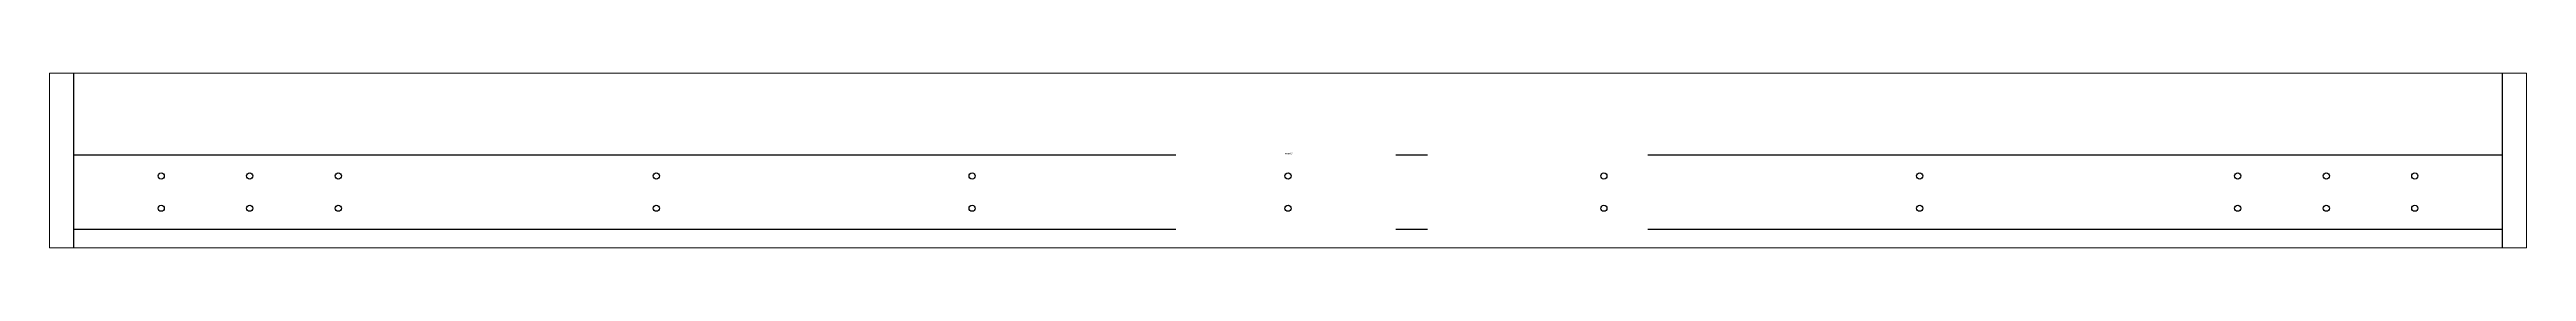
# Paper-space layout 'Layout1' of a CAD drawing. Header units: millimetres. Extents: x 0 to 257, y 88 to 107.
# The model-space entities are those that its viewports show. They can reach past a viewport. Long polylines and large blocks are cut down to what shows.
import ezdxf

# ---------------------------------------------------------------- set-up
doc = ezdxf.new("R2010")
doc.units = ezdxf.units.MM
doc.header["$LTSCALE"] = 25
doc.linetypes.add('DASHDOT', pattern=[1, 0.7, -0.14, 0.02, -0.14])
for name, color, linetype in [('3_Pezzi', 7, 'Continuous'), ('5_Bulloni', 7, 'Continuous'), ('98_Cartiglio', 7, 'Continuous')]:
    doc.layers.add(name, color=color, linetype=linetype)
doc.styles.add('SHX_Style', font='MONOTXT')

msp = doc.modelspace()

# ---------------------------------------------------------------- linework, layer by layer
at = {"layer": '3_Pezzi', "color": 3, "linetype": 'Continuous'}
for p, q in [((0, 9.6), (0, 150.1)), ((0, 150.1), (4113, 150.1)), ((4113, 150.1), (4113, 9.6)), ((0, -116.8), (0, 9.6)), ((4113, 9.6), (4113, -116.8)), ((0, -150.1), (0, -116.8)), ((4113, -116.8), (4113, -150.1)), ((4113, -150.1), (0, -150.1))]:
    msp.add_line(p, q, dxfattribs=at)
at = {"layer": '5_Bulloni', "color": 2, "linetype": 'Continuous'}
for centre in [(148, -26.2), (298, -26.2), (448, -26.2), (986.5, -26.2), (1521.5, -26.2), (2056.5, -26.2), (2591.5, -26.2), (3126.5, -26.2), (3665, -26.2), (3815, -26.2), (3965, -26.2), (148, -81.1), (298, -81.1), (448, -81.1), (986.5, -81.1), (1521.5, -81.1), (2056.5, -81.1), (2591.5, -81.1), (3126.5, -81.1), (3665, -81.1), (3815, -81.1), (3965, -81.1)]:
    msp.add_circle(centre, 5.25, dxfattribs=at)
at = {"layer": '98_Cartiglio', "color": 1, "linetype": 'DASHDOT', "ltscale": 0.4}
for p, q in [((1, 9.6), (4112, 9.6)), ((1, -116.8), (4112, -116.8))]:
    msp.add_line(p, q, dxfattribs=at)

# ---------------------------------------------------------------- texts
at = {"layer": '98_Cartiglio', "color": 2, "linetype": 'Continuous', "style": 'SHX_Style', "width": 0.8}
msp.add_text('Ang=90°', height=2.5, dxfattribs=at).set_placement((2051.5, 10.6))

psp = doc.layouts.get("Layout1")

# ---------------------------------------------------------------- viewports
at = {"layer": '0'}
psp.add_viewport(center=(128.5, 97.5), size=(257, 18.19623), view_center_point=(2056.5, 0), view_height=297.03451, dxfattribs=at)

doc.saveas('drawing.dxf')
